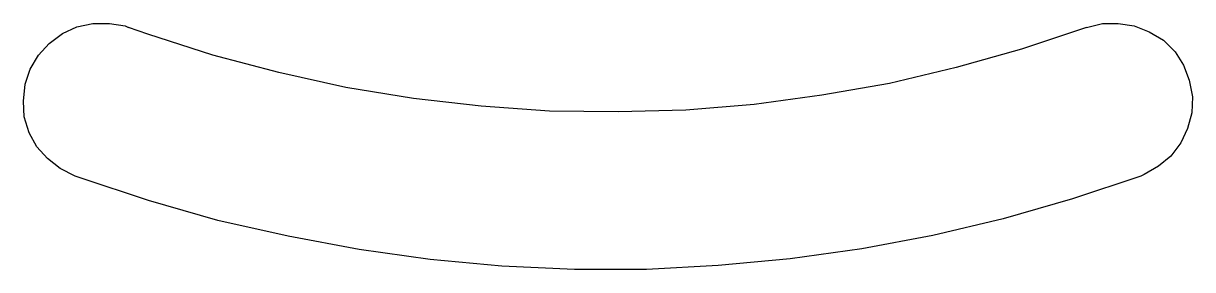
# Model space of a CAD drawing. Extents: x 17.3 to 76.5, y 0.1 to 12.6.
import ezdxf

# ---------------------------------------------------------------- set-up
doc = ezdxf.new("R2010")
doc.units = 0
doc.layers.add('test', color=7, linetype='CONTINUOUS')

msp = doc.modelspace()

# ---------------------------------------------------------------- linework, layer by layer
at = {"layer": 'test', "color": 7}
for points in [[(19.89673, 4.826089), (19.13473, 5.207089), (18.49973, 5.715115), (17.949396, 6.307755), (17.568396, 7.027422), (17.314396, 7.831782), (17.272063, 8.636089), (17.35673, 9.482755), (17.61073, 10.244782), (18.034063, 10.964422), (18.584396, 11.557089), (19.26173, 12.065115), (19.981396, 12.403755), (20.78573, 12.573089), (21.632396, 12.573089), (22.436732, 12.446089), (22.606063, 12.361449)], [(71.162399, 12.361449), (71.966727, 12.573089), (72.771063, 12.573089), (73.575396, 12.446089), (74.337399, 12.149755), (75.057066, 11.726422), (75.64973, 11.133755), (76.073066, 10.456422), (76.369396, 9.694422), (76.538727, 8.847755), (76.496399, 8.043422), (76.28473, 7.239062), (75.946063, 6.519422), (75.438066, 5.842089), (74.80306, 5.334089), (74.083394, 4.910755), (73.914063, 4.826089)], [(71.162399, 12.361449), (67.860396, 11.260755), (64.558394, 10.329422), (61.17173, 9.525089), (57.742732, 8.932422), (54.31373, 8.466755), (50.842399, 8.170422), (47.413396, 8.085755), (43.942063, 8.128115), (40.470727, 8.382089), (37.04173, 8.763089), (33.61273, 9.313422), (30.22606, 10.075422), (26.881727, 10.964422), (23.57973, 12.022755), (22.606063, 12.361449)], [(73.914063, 4.826089), (70.442732, 3.683089), (66.929066, 2.667089), (63.373066, 1.820422), (59.77473, 1.143089), (56.13406, 0.635089), (52.493396, 0.296422), (48.85273, 0.084755), (45.21206, 0.084755), (41.52906, 0.254089), (37.888396, 0.592755), (34.29006, 1.100755), (30.69173, 1.778115), (27.13573, 2.582422), (23.622063, 3.598449), (20.15073, 4.741422), (19.89673, 4.826089)]]:
    msp.add_lwpolyline(points, dxfattribs=at)

doc.saveas('drawing.dxf')
